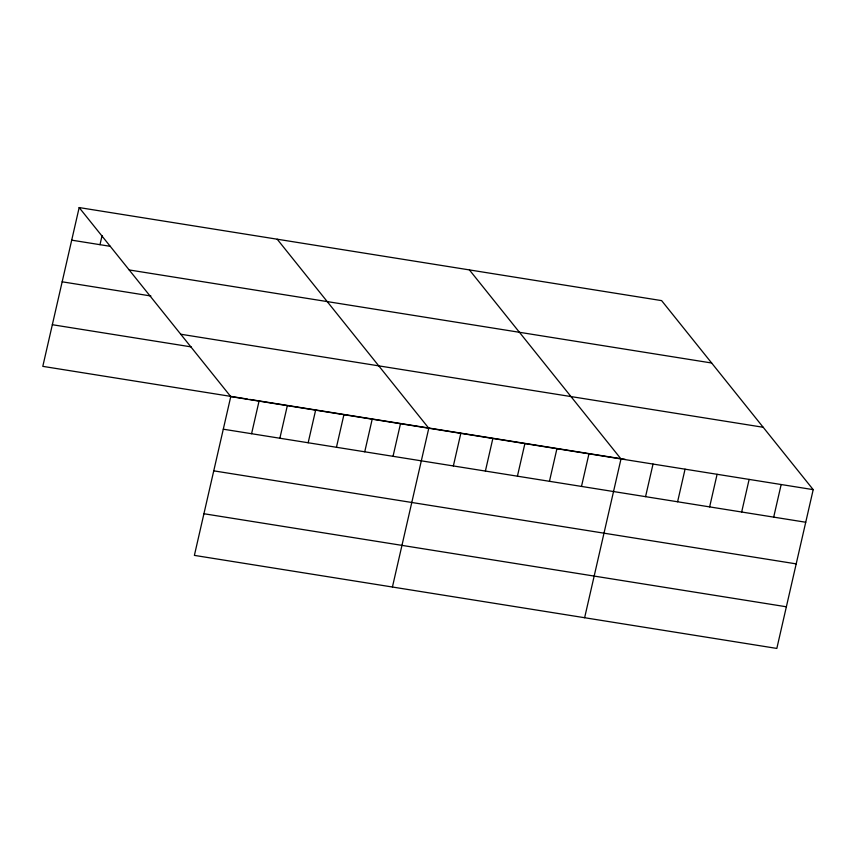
<?xml version="1.0" encoding="UTF-8"?>
<svg xmlns="http://www.w3.org/2000/svg" width="856" height="856" viewBox="0 0 856 856"><rect width="100%" height="100%" fill="white"/><g stroke="black" fill="none" stroke-linecap="round" stroke-linejoin="round"><path stroke-width="1.28" d="M79.169 207.569L230.756 396.606L194.387 555.384L776.831 648.431L813.2 489.643L661.613 300.617L79.169 207.569L42.8 366.357L247.234 399.014M99.992 244.677L102.078 235.561M251.578 433.714L259.047 401.122M279.869 438.229L287.338 405.637M308.16 442.755L315.629 410.163M336.451 447.271L343.919 414.679M364.742 451.797L372.2 419.194M393.032 456.312L400.49 423.72M392.423 587.023L428.781 428.235L277.194 239.209M453.359 465.953L460.817 433.361M485.395 471.068L492.853 438.475M517.42 476.182L524.889 443.59M549.456 481.297L556.924 448.705M581.492 486.422L588.96 453.83M584.627 617.722L620.996 458.944L469.409 269.908M645.563 496.651L653.032 464.059M677.599 501.766L685.057 469.174M709.635 506.891L717.093 474.299M741.671 512.006L749.128 479.414M773.696 517.12L781.164 484.528M71.701 240.161L110.274 246.325M129.192 269.95L711.636 362.998M62.167 281.806L150.891 295.983M180.734 334.225L763.178 427.272M52.334 324.713L191.22 346.894M249.802 399.42L625.244 459.394M230.756 396.606L813.2 489.643M223.288 429.198L805.731 522.246M213.754 470.843L796.198 563.879M203.921 513.739L786.375 606.786"/></g></svg>
